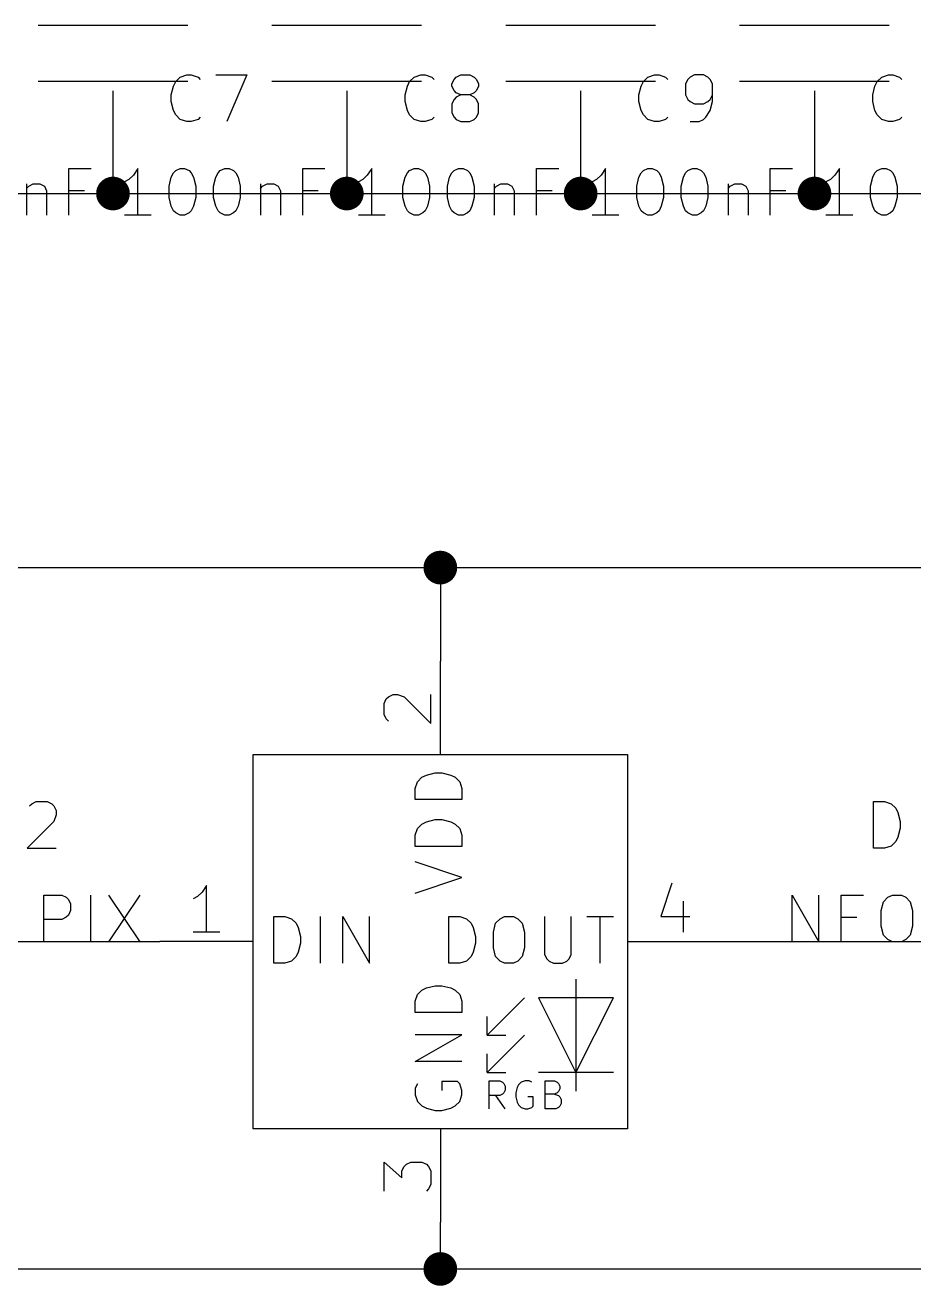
# Model space of a CAD drawing. Extents: x 0.4 to 11.3, y -7.9 to -0.4.
# Drawn here: x 9.406 to 10.356, y -3.968 to -2.62 of the extents above; entities that cross this region are included whole.
import ezdxf

# ---------------------------------------------------------------- set-up
doc = ezdxf.new("R2010")
doc.units = 0
doc.header["$MEASUREMENT"] = 0
for name, color, linetype in [('CYAN2', 4, 'CONTINUOUS'), ('GREEN3', 91, 'CONTINUOUS'), ('LYELLOW', 51, 'CONTINUOUS'), ('RED2', 1, 'CONTINUOUS'), ('RED3', 11, 'CONTINUOUS')]:
    doc.layers.add(name, color=color, linetype=linetype)

msp = doc.modelspace()

# ---------------------------------------------------------------- linework, layer by layer
at = {"layer": 'CYAN2', "linetype": 'CONTINUOUS'}
for p, q in [((9.56472, -2.68504), (9.5671, -2.68028)), ((9.56472, -2.68504), (9.5671, -2.68028)), ((9.5671, -2.68028), (9.57186, -2.67551)), ((9.5671, -2.68028), (9.57186, -2.67551)), ((9.57186, -2.67551), (9.579, -2.67313)), ((9.57186, -2.67551), (9.579, -2.67313)), ((9.579, -2.67313), (9.58376, -2.67313)), ((9.579, -2.67313), (9.58376, -2.67313)), ((9.58376, -2.67313), (9.59091, -2.67551)), ((9.58376, -2.67313), (9.59091, -2.67551)), ((9.59091, -2.67551), (9.59329, -2.67789)), ((9.59091, -2.67551), (9.59329, -2.67789)), ((9.60996, -2.67313), (9.64329, -2.67313)), ((9.60996, -2.67313), (9.64329, -2.67313)), ((9.64329, -2.67313), (9.62186, -2.72313)), ((9.64329, -2.67313), (9.62186, -2.72313)), ((9.81472, -2.68504), (9.8171, -2.68028)), ((9.81472, -2.68504), (9.8171, -2.68028)), ((9.8171, -2.68028), (9.82186, -2.67551)), ((9.8171, -2.68028), (9.82186, -2.67551)), ((9.82186, -2.67551), (9.829, -2.67313)), ((9.82186, -2.67551), (9.829, -2.67313)), ((9.829, -2.67313), (9.83376, -2.67313)), ((9.829, -2.67313), (9.83376, -2.67313)), ((9.83376, -2.67313), (9.84091, -2.67551)), ((9.83376, -2.67313), (9.84091, -2.67551)), ((9.84091, -2.67551), (9.84329, -2.67789)), ((9.84091, -2.67551), (9.84329, -2.67789)), ((9.86234, -2.68265), (9.86472, -2.67789)), ((9.86234, -2.68265), (9.86472, -2.67789)), ((9.86472, -2.67789), (9.8671, -2.67551)), ((9.86472, -2.67789), (9.8671, -2.67551)), ((9.8671, -2.67551), (9.87186, -2.67313)), ((9.8671, -2.67551), (9.87186, -2.67313)), ((9.87186, -2.67313), (9.88139, -2.67313)), ((9.87186, -2.67313), (9.88139, -2.67313)), ((9.88139, -2.67313), (9.88615, -2.67551)), ((9.88139, -2.67313), (9.88615, -2.67551)), ((9.88615, -2.67551), (9.88853, -2.67789)), ((9.88615, -2.67551), (9.88853, -2.67789)), ((9.88853, -2.67789), (9.89091, -2.68265)), ((9.88853, -2.67789), (9.89091, -2.68265)), ((10.0647, -2.68504), (10.0671, -2.68028)), ((10.0647, -2.68504), (10.0671, -2.68028)), ((10.0671, -2.68028), (10.0719, -2.67551)), ((10.0671, -2.68028), (10.0719, -2.67551)), ((10.0719, -2.67551), (10.079, -2.67313)), ((10.0719, -2.67551), (10.079, -2.67313)), ((10.079, -2.67313), (10.0838, -2.67313)), ((10.079, -2.67313), (10.0838, -2.67313)), ((10.0838, -2.67313), (10.0909, -2.67551)), ((10.0838, -2.67313), (10.0909, -2.67551)), ((10.0909, -2.67551), (10.0933, -2.67789)), ((10.0909, -2.67551), (10.0933, -2.67789)), ((10.1147, -2.67789), (10.1123, -2.68265)), ((10.1147, -2.67789), (10.1123, -2.68265)), ((10.1171, -2.67551), (10.1147, -2.67789)), ((10.1171, -2.67551), (10.1147, -2.67789)), ((10.1219, -2.67313), (10.1171, -2.67551)), ((10.1219, -2.67313), (10.1171, -2.67551)), ((10.1314, -2.67313), (10.1219, -2.67313)), ((10.1314, -2.67313), (10.1219, -2.67313)), ((10.1361, -2.67551), (10.1314, -2.67313)), ((10.1361, -2.67551), (10.1314, -2.67313)), ((10.1385, -2.67789), (10.1361, -2.67551)), ((10.1385, -2.67789), (10.1361, -2.67551)), ((10.1409, -2.68265), (10.1385, -2.67789)), ((10.1409, -2.68265), (10.1385, -2.67789)), ((10.3147, -2.68504), (10.3171, -2.68028)), ((10.3147, -2.68504), (10.3171, -2.68028)), ((10.3171, -2.68028), (10.3219, -2.67551)), ((10.3171, -2.68028), (10.3219, -2.67551)), ((10.3219, -2.67551), (10.329, -2.67313)), ((10.3219, -2.67551), (10.329, -2.67313)), ((10.329, -2.67313), (10.3338, -2.67313)), ((10.329, -2.67313), (10.3338, -2.67313)), ((10.3338, -2.67313), (10.3409, -2.67551)), ((10.3338, -2.67313), (10.3409, -2.67551)), ((10.3409, -2.67551), (10.3433, -2.67789)), ((10.3409, -2.67551), (10.3433, -2.67789)), ((9.56234, -2.69456), (9.56472, -2.68504)), ((9.56234, -2.69456), (9.56472, -2.68504)), ((9.56234, -2.7017), (9.56234, -2.69456)), ((9.56234, -2.7017), (9.56234, -2.69456)), ((9.81234, -2.69456), (9.81472, -2.68504)), ((9.81234, -2.69456), (9.81472, -2.68504)), ((9.81234, -2.7017), (9.81234, -2.69456)), ((9.81234, -2.7017), (9.81234, -2.69456)), ((9.86234, -2.68504), (9.86234, -2.68265)), ((9.86234, -2.68504), (9.86234, -2.68265)), ((9.86472, -2.6898), (9.86234, -2.68504)), ((9.86472, -2.6898), (9.86234, -2.68504)), ((9.8671, -2.69218), (9.86472, -2.6898)), ((9.8671, -2.69218), (9.86472, -2.6898)), ((9.87186, -2.69456), (9.8671, -2.69218)), ((9.87186, -2.69456), (9.8671, -2.69218)), ((9.87186, -2.69456), (9.8671, -2.69694)), ((9.87186, -2.69456), (9.8671, -2.69694)), ((9.88139, -2.69456), (9.87186, -2.69456)), ((9.88139, -2.69456), (9.87186, -2.69456)), ((9.88615, -2.69218), (9.88139, -2.69456)), ((9.88615, -2.69218), (9.88139, -2.69456)), ((9.88615, -2.69694), (9.88139, -2.69456)), ((9.88615, -2.69694), (9.88139, -2.69456)), ((9.88853, -2.6898), (9.88615, -2.69218)), ((9.88853, -2.6898), (9.88615, -2.69218)), ((9.89091, -2.68504), (9.88853, -2.6898)), ((9.89091, -2.68504), (9.88853, -2.6898)), ((9.89091, -2.68265), (9.89091, -2.68504)), ((9.89091, -2.68265), (9.89091, -2.68504)), ((10.0623, -2.69456), (10.0647, -2.68504)), ((10.0623, -2.69456), (10.0647, -2.68504)), ((10.0623, -2.7017), (10.0623, -2.69456)), ((10.0623, -2.7017), (10.0623, -2.69456)), ((10.1123, -2.68265), (10.1123, -2.69456)), ((10.1123, -2.68265), (10.1123, -2.69456)), ((10.1123, -2.69456), (10.1147, -2.69932)), ((10.1123, -2.69456), (10.1147, -2.69932)), ((10.1385, -2.69932), (10.1409, -2.69456)), ((10.1385, -2.69932), (10.1409, -2.69456)), ((10.1409, -2.7017), (10.1409, -2.68265)), ((10.1409, -2.7017), (10.1409, -2.68265)), ((10.3123, -2.69456), (10.3147, -2.68504)), ((10.3123, -2.69456), (10.3147, -2.68504)), ((10.3123, -2.7017), (10.3123, -2.69456)), ((10.3123, -2.7017), (10.3123, -2.69456)), ((9.56472, -2.71122), (9.56234, -2.7017)), ((9.56472, -2.71122), (9.56234, -2.7017)), ((9.81472, -2.71122), (9.81234, -2.7017)), ((9.81472, -2.71122), (9.81234, -2.7017)), ((9.86472, -2.69932), (9.86234, -2.70408)), ((9.86472, -2.69932), (9.86234, -2.70408)), ((9.86234, -2.70408), (9.86234, -2.71361)), ((9.86234, -2.70408), (9.86234, -2.71361)), ((9.8671, -2.69694), (9.86472, -2.69932)), ((9.8671, -2.69694), (9.86472, -2.69932)), ((9.88853, -2.69932), (9.88615, -2.69694)), ((9.88853, -2.69932), (9.88615, -2.69694)), ((9.89091, -2.70408), (9.88853, -2.69932)), ((9.89091, -2.70408), (9.88853, -2.69932)), ((9.89091, -2.71361), (9.89091, -2.70408)), ((9.89091, -2.71361), (9.89091, -2.70408)), ((10.0647, -2.71122), (10.0623, -2.7017)), ((10.0647, -2.71122), (10.0623, -2.7017)), ((10.1147, -2.69932), (10.1171, -2.7017)), ((10.1147, -2.69932), (10.1171, -2.7017)), ((10.1171, -2.7017), (10.1219, -2.70408)), ((10.1171, -2.7017), (10.1219, -2.70408)), ((10.1219, -2.70408), (10.1314, -2.70408)), ((10.1219, -2.70408), (10.1314, -2.70408)), ((10.1314, -2.70408), (10.1361, -2.7017)), ((10.1314, -2.70408), (10.1361, -2.7017)), ((10.1361, -2.7017), (10.1385, -2.69932)), ((10.1361, -2.7017), (10.1385, -2.69932)), ((10.1385, -2.71122), (10.1409, -2.7017)), ((10.1385, -2.71122), (10.1409, -2.7017)), ((10.3147, -2.71122), (10.3123, -2.7017)), ((10.3147, -2.71122), (10.3123, -2.7017)), ((9.5671, -2.71599), (9.56472, -2.71122)), ((9.5671, -2.71599), (9.56472, -2.71122)), ((9.57186, -2.72075), (9.5671, -2.71599)), ((9.57186, -2.72075), (9.5671, -2.71599)), ((9.579, -2.72313), (9.57186, -2.72075)), ((9.579, -2.72313), (9.57186, -2.72075)), ((9.59091, -2.72075), (9.58376, -2.72313)), ((9.59091, -2.72075), (9.58376, -2.72313)), ((9.59329, -2.71837), (9.59091, -2.72075)), ((9.59329, -2.71837), (9.59091, -2.72075)), ((9.8171, -2.71599), (9.81472, -2.71122)), ((9.8171, -2.71599), (9.81472, -2.71122)), ((9.82186, -2.72075), (9.8171, -2.71599)), ((9.82186, -2.72075), (9.8171, -2.71599)), ((9.829, -2.72313), (9.82186, -2.72075)), ((9.829, -2.72313), (9.82186, -2.72075)), ((9.84091, -2.72075), (9.83376, -2.72313)), ((9.84091, -2.72075), (9.83376, -2.72313)), ((9.84329, -2.71837), (9.84091, -2.72075)), ((9.84329, -2.71837), (9.84091, -2.72075)), ((9.86234, -2.71361), (9.86472, -2.71837)), ((9.86234, -2.71361), (9.86472, -2.71837)), ((9.86472, -2.71837), (9.8671, -2.72075)), ((9.86472, -2.71837), (9.8671, -2.72075)), ((9.8671, -2.72075), (9.87186, -2.72313)), ((9.8671, -2.72075), (9.87186, -2.72313)), ((9.88139, -2.72313), (9.88615, -2.72075)), ((9.88139, -2.72313), (9.88615, -2.72075)), ((9.88615, -2.72075), (9.88853, -2.71837)), ((9.88615, -2.72075), (9.88853, -2.71837)), ((9.88853, -2.71837), (9.89091, -2.71361)), ((9.88853, -2.71837), (9.89091, -2.71361)), ((10.0671, -2.71599), (10.0647, -2.71122)), ((10.0671, -2.71599), (10.0647, -2.71122)), ((10.0719, -2.72075), (10.0671, -2.71599)), ((10.0719, -2.72075), (10.0671, -2.71599)), ((10.079, -2.72313), (10.0719, -2.72075)), ((10.079, -2.72313), (10.0719, -2.72075)), ((10.0909, -2.72075), (10.0838, -2.72313)), ((10.0909, -2.72075), (10.0838, -2.72313)), ((10.0933, -2.71837), (10.0909, -2.72075)), ((10.0933, -2.71837), (10.0909, -2.72075)), ((10.1266, -2.72313), (10.1314, -2.72075)), ((10.1266, -2.72313), (10.1314, -2.72075)), ((10.1314, -2.72075), (10.1338, -2.71837)), ((10.1314, -2.72075), (10.1338, -2.71837)), ((10.1338, -2.71837), (10.1385, -2.71122)), ((10.1338, -2.71837), (10.1385, -2.71122)), ((10.3171, -2.71599), (10.3147, -2.71122)), ((10.3171, -2.71599), (10.3147, -2.71122)), ((10.3219, -2.72075), (10.3171, -2.71599)), ((10.3219, -2.72075), (10.3171, -2.71599)), ((10.329, -2.72313), (10.3219, -2.72075)), ((10.329, -2.72313), (10.3219, -2.72075)), ((10.3409, -2.72075), (10.3338, -2.72313)), ((10.3409, -2.72075), (10.3338, -2.72313)), ((10.3433, -2.71837), (10.3409, -2.72075)), ((10.3433, -2.71837), (10.3409, -2.72075)), ((9.58376, -2.72313), (9.579, -2.72313)), ((9.58376, -2.72313), (9.579, -2.72313)), ((9.83376, -2.72313), (9.829, -2.72313)), ((9.83376, -2.72313), (9.829, -2.72313)), ((9.87186, -2.72313), (9.88139, -2.72313)), ((9.87186, -2.72313), (9.88139, -2.72313)), ((10.0838, -2.72313), (10.079, -2.72313)), ((10.0838, -2.72313), (10.079, -2.72313)), ((10.1171, -2.72313), (10.1266, -2.72313)), ((10.1171, -2.72313), (10.1266, -2.72313)), ((10.3338, -2.72313), (10.329, -2.72313)), ((10.3338, -2.72313), (10.329, -2.72313)), ((9.45281, -2.82313), (9.45281, -2.77313)), ((9.45281, -2.77313), (9.47662, -2.77313)), ((9.45281, -2.82313), (9.45281, -2.77313)), ((9.45281, -2.77313), (9.47662, -2.77313)), ((9.52662, -2.77313), (9.52186, -2.78028)), ((9.52662, -2.77313), (9.52186, -2.78028)), ((9.52662, -2.82313), (9.52662, -2.77313)), ((9.52662, -2.82313), (9.52662, -2.77313)), ((9.56472, -2.77789), (9.5671, -2.77551)), ((9.56472, -2.77789), (9.5671, -2.77551)), ((9.5671, -2.77551), (9.57186, -2.77313)), ((9.5671, -2.77551), (9.57186, -2.77313)), ((9.57186, -2.77313), (9.57662, -2.77313)), ((9.57186, -2.77313), (9.57662, -2.77313)), ((9.57662, -2.77313), (9.58138, -2.77551)), ((9.57662, -2.77313), (9.58138, -2.77551)), ((9.58138, -2.77551), (9.58376, -2.77789)), ((9.58138, -2.77551), (9.58376, -2.77789)), ((9.61233, -2.77789), (9.61472, -2.77551)), ((9.61233, -2.77789), (9.61472, -2.77551)), ((9.61472, -2.77551), (9.61948, -2.77313)), ((9.61472, -2.77551), (9.61948, -2.77313)), ((9.61948, -2.77313), (9.62424, -2.77313)), ((9.61948, -2.77313), (9.62424, -2.77313)), ((9.62424, -2.77313), (9.629, -2.77551)), ((9.62424, -2.77313), (9.629, -2.77551)), ((9.629, -2.77551), (9.63138, -2.77789)), ((9.629, -2.77551), (9.63138, -2.77789)), ((9.70281, -2.82313), (9.70281, -2.77313)), ((9.70281, -2.77313), (9.72662, -2.77313)), ((9.70281, -2.82313), (9.70281, -2.77313)), ((9.70281, -2.77313), (9.72662, -2.77313)), ((9.77662, -2.77313), (9.77186, -2.78028)), ((9.77662, -2.77313), (9.77186, -2.78028)), ((9.77662, -2.82313), (9.77662, -2.77313)), ((9.77662, -2.82313), (9.77662, -2.77313)), ((9.81472, -2.77789), (9.8171, -2.77551)), ((9.81472, -2.77789), (9.8171, -2.77551)), ((9.8171, -2.77551), (9.82186, -2.77313)), ((9.8171, -2.77551), (9.82186, -2.77313)), ((9.82186, -2.77313), (9.82662, -2.77313)), ((9.82186, -2.77313), (9.82662, -2.77313)), ((9.82662, -2.77313), (9.83138, -2.77551)), ((9.82662, -2.77313), (9.83138, -2.77551)), ((9.83138, -2.77551), (9.83376, -2.77789)), ((9.83138, -2.77551), (9.83376, -2.77789)), ((9.86233, -2.77789), (9.86472, -2.77551)), ((9.86233, -2.77789), (9.86472, -2.77551)), ((9.86472, -2.77551), (9.86948, -2.77313)), ((9.86472, -2.77551), (9.86948, -2.77313)), ((9.86948, -2.77313), (9.87424, -2.77313)), ((9.86948, -2.77313), (9.87424, -2.77313)), ((9.87424, -2.77313), (9.879, -2.77551)), ((9.87424, -2.77313), (9.879, -2.77551)), ((9.879, -2.77551), (9.88138, -2.77789)), ((9.879, -2.77551), (9.88138, -2.77789)), ((9.95281, -2.82313), (9.95281, -2.77313)), ((9.95281, -2.77313), (9.97662, -2.77313)), ((9.95281, -2.82313), (9.95281, -2.77313)), ((9.95281, -2.77313), (9.97662, -2.77313)), ((10.0266, -2.77313), (10.0219, -2.78028)), ((10.0266, -2.77313), (10.0219, -2.78028)), ((10.0266, -2.82313), (10.0266, -2.77313)), ((10.0266, -2.82313), (10.0266, -2.77313)), ((10.0647, -2.77789), (10.0671, -2.77551)), ((10.0647, -2.77789), (10.0671, -2.77551)), ((10.0671, -2.77551), (10.0719, -2.77313)), ((10.0671, -2.77551), (10.0719, -2.77313)), ((10.0719, -2.77313), (10.0766, -2.77313)), ((10.0719, -2.77313), (10.0766, -2.77313)), ((10.0766, -2.77313), (10.0814, -2.77551)), ((10.0766, -2.77313), (10.0814, -2.77551)), ((10.0814, -2.77551), (10.0838, -2.77789)), ((10.0814, -2.77551), (10.0838, -2.77789)), ((10.1123, -2.77789), (10.1147, -2.77551)), ((10.1123, -2.77789), (10.1147, -2.77551)), ((10.1147, -2.77551), (10.1195, -2.77313)), ((10.1147, -2.77551), (10.1195, -2.77313)), ((10.1195, -2.77313), (10.1242, -2.77313)), ((10.1195, -2.77313), (10.1242, -2.77313)), ((10.1242, -2.77313), (10.129, -2.77551)), ((10.1242, -2.77313), (10.129, -2.77551)), ((10.129, -2.77551), (10.1314, -2.77789)), ((10.129, -2.77551), (10.1314, -2.77789)), ((10.2028, -2.82313), (10.2028, -2.77313)), ((10.2028, -2.77313), (10.2266, -2.77313)), ((10.2028, -2.82313), (10.2028, -2.77313)), ((10.2028, -2.77313), (10.2266, -2.77313)), ((10.2766, -2.77313), (10.2719, -2.78028)), ((10.2766, -2.77313), (10.2719, -2.78028)), ((10.2766, -2.82313), (10.2766, -2.77313)), ((10.2766, -2.82313), (10.2766, -2.77313)), ((10.3147, -2.77789), (10.3171, -2.77551)), ((10.3147, -2.77789), (10.3171, -2.77551)), ((10.3171, -2.77551), (10.3219, -2.77313)), ((10.3171, -2.77551), (10.3219, -2.77313)), ((10.3219, -2.77313), (10.3266, -2.77313)), ((10.3219, -2.77313), (10.3266, -2.77313)), ((10.3266, -2.77313), (10.3314, -2.77551)), ((10.3266, -2.77313), (10.3314, -2.77551)), ((10.3314, -2.77551), (10.3338, -2.77789)), ((10.3314, -2.77551), (10.3338, -2.77789)), ((9.40757, -2.7898), (9.40757, -2.82313)), ((9.40757, -2.7898), (9.40757, -2.82313)), ((9.40995, -2.79218), (9.41472, -2.7898)), ((9.40995, -2.79218), (9.41472, -2.7898)), ((9.41472, -2.7898), (9.42186, -2.7898)), ((9.41472, -2.7898), (9.42186, -2.7898)), ((9.42186, -2.7898), (9.42662, -2.79218)), ((9.42186, -2.7898), (9.42662, -2.79218)), ((9.5171, -2.78504), (9.51234, -2.78742)), ((9.5171, -2.78504), (9.51234, -2.78742)), ((9.52186, -2.78028), (9.5171, -2.78504)), ((9.52186, -2.78028), (9.5171, -2.78504)), ((9.55996, -2.79218), (9.56233, -2.78265)), ((9.55996, -2.79218), (9.56233, -2.78265)), ((9.56233, -2.78265), (9.56472, -2.77789)), ((9.56233, -2.78265), (9.56472, -2.77789)), ((9.58376, -2.77789), (9.58615, -2.78265)), ((9.58376, -2.77789), (9.58615, -2.78265)), ((9.58615, -2.78265), (9.58853, -2.79218)), ((9.58615, -2.78265), (9.58853, -2.79218)), ((9.60757, -2.79218), (9.60995, -2.78265)), ((9.60757, -2.79218), (9.60995, -2.78265)), ((9.60995, -2.78265), (9.61233, -2.77789)), ((9.60995, -2.78265), (9.61233, -2.77789)), ((9.63138, -2.77789), (9.63376, -2.78265)), ((9.63138, -2.77789), (9.63376, -2.78265)), ((9.63376, -2.78265), (9.63615, -2.79218)), ((9.63376, -2.78265), (9.63615, -2.79218)), ((9.65757, -2.7898), (9.65757, -2.82313)), ((9.65757, -2.7898), (9.65757, -2.82313)), ((9.65995, -2.79218), (9.66472, -2.7898)), ((9.65995, -2.79218), (9.66472, -2.7898)), ((9.66472, -2.7898), (9.67186, -2.7898)), ((9.66472, -2.7898), (9.67186, -2.7898)), ((9.67186, -2.7898), (9.67662, -2.79218)), ((9.67186, -2.7898), (9.67662, -2.79218)), ((9.7671, -2.78504), (9.76234, -2.78742)), ((9.7671, -2.78504), (9.76234, -2.78742)), ((9.77186, -2.78028), (9.7671, -2.78504)), ((9.77186, -2.78028), (9.7671, -2.78504)), ((9.80996, -2.79218), (9.81233, -2.78265)), ((9.80996, -2.79218), (9.81233, -2.78265)), ((9.81233, -2.78265), (9.81472, -2.77789)), ((9.81233, -2.78265), (9.81472, -2.77789)), ((9.83376, -2.77789), (9.83615, -2.78265)), ((9.83376, -2.77789), (9.83615, -2.78265)), ((9.83615, -2.78265), (9.83853, -2.79218)), ((9.83615, -2.78265), (9.83853, -2.79218)), ((9.85757, -2.79218), (9.85995, -2.78265)), ((9.85757, -2.79218), (9.85995, -2.78265)), ((9.85995, -2.78265), (9.86233, -2.77789)), ((9.85995, -2.78265), (9.86233, -2.77789)), ((9.88138, -2.77789), (9.88376, -2.78265)), ((9.88138, -2.77789), (9.88376, -2.78265)), ((9.88376, -2.78265), (9.88615, -2.79218)), ((9.88376, -2.78265), (9.88615, -2.79218)), ((9.90757, -2.7898), (9.90757, -2.82313)), ((9.90757, -2.7898), (9.90757, -2.82313)), ((9.90995, -2.79218), (9.91472, -2.7898)), ((9.90995, -2.79218), (9.91472, -2.7898)), ((9.91472, -2.7898), (9.92186, -2.7898)), ((9.91472, -2.7898), (9.92186, -2.7898)), ((9.92186, -2.7898), (9.92662, -2.79218)), ((9.92186, -2.7898), (9.92662, -2.79218)), ((10.0171, -2.78504), (10.0123, -2.78742)), ((10.0171, -2.78504), (10.0123, -2.78742)), ((10.0219, -2.78028), (10.0171, -2.78504)), ((10.0219, -2.78028), (10.0171, -2.78504)), ((10.06, -2.79218), (10.0623, -2.78265)), ((10.06, -2.79218), (10.0623, -2.78265)), ((10.0623, -2.78265), (10.0647, -2.77789)), ((10.0623, -2.78265), (10.0647, -2.77789)), ((10.0838, -2.77789), (10.0861, -2.78265)), ((10.0838, -2.77789), (10.0861, -2.78265)), ((10.0861, -2.78265), (10.0885, -2.79218)), ((10.0861, -2.78265), (10.0885, -2.79218)), ((10.1076, -2.79218), (10.11, -2.78265)), ((10.1076, -2.79218), (10.11, -2.78265)), ((10.11, -2.78265), (10.1123, -2.77789)), ((10.11, -2.78265), (10.1123, -2.77789)), ((10.1314, -2.77789), (10.1338, -2.78265)), ((10.1314, -2.77789), (10.1338, -2.78265)), ((10.1338, -2.78265), (10.1361, -2.79218)), ((10.1338, -2.78265), (10.1361, -2.79218)), ((10.1576, -2.7898), (10.1576, -2.82313)), ((10.1576, -2.7898), (10.1576, -2.82313)), ((10.16, -2.79218), (10.1647, -2.7898)), ((10.16, -2.79218), (10.1647, -2.7898)), ((10.1647, -2.7898), (10.1719, -2.7898)), ((10.1647, -2.7898), (10.1719, -2.7898)), ((10.1719, -2.7898), (10.1766, -2.79218)), ((10.1719, -2.7898), (10.1766, -2.79218)), ((10.2671, -2.78504), (10.2623, -2.78742)), ((10.2671, -2.78504), (10.2623, -2.78742)), ((10.2719, -2.78028), (10.2671, -2.78504)), ((10.2719, -2.78028), (10.2671, -2.78504)), ((10.31, -2.79218), (10.3123, -2.78265)), ((10.31, -2.79218), (10.3123, -2.78265)), ((10.3123, -2.78265), (10.3147, -2.77789)), ((10.3123, -2.78265), (10.3147, -2.77789)), ((10.3338, -2.77789), (10.3361, -2.78265)), ((10.3338, -2.77789), (10.3361, -2.78265)), ((10.3361, -2.78265), (10.3385, -2.79218)), ((10.3361, -2.78265), (10.3385, -2.79218)), ((9.40757, -2.79456), (9.40995, -2.79218)), ((9.40757, -2.79456), (9.40995, -2.79218)), ((9.42662, -2.79218), (9.429, -2.79694)), ((9.42662, -2.79218), (9.429, -2.79694)), ((9.429, -2.79694), (9.429, -2.82313)), ((9.429, -2.79694), (9.429, -2.82313)), ((9.46948, -2.79694), (9.45281, -2.79694)), ((9.46948, -2.79694), (9.45281, -2.79694)), ((9.55996, -2.80408), (9.55996, -2.79218)), ((9.55996, -2.80408), (9.55996, -2.79218)), ((9.58853, -2.79218), (9.58853, -2.80408)), ((9.58853, -2.79218), (9.58853, -2.80408)), ((9.60757, -2.80408), (9.60757, -2.79218)), ((9.60757, -2.80408), (9.60757, -2.79218)), ((9.63615, -2.79218), (9.63615, -2.80408)), ((9.63615, -2.79218), (9.63615, -2.80408)), ((9.65757, -2.79456), (9.65995, -2.79218)), ((9.65757, -2.79456), (9.65995, -2.79218)), ((9.67662, -2.79218), (9.679, -2.79694)), ((9.67662, -2.79218), (9.679, -2.79694)), ((9.679, -2.79694), (9.679, -2.82313)), ((9.679, -2.79694), (9.679, -2.82313)), ((9.71948, -2.79694), (9.70281, -2.79694)), ((9.71948, -2.79694), (9.70281, -2.79694)), ((9.80996, -2.80408), (9.80996, -2.79218)), ((9.80996, -2.80408), (9.80996, -2.79218)), ((9.83853, -2.79218), (9.83853, -2.80408)), ((9.83853, -2.79218), (9.83853, -2.80408)), ((9.85757, -2.80408), (9.85757, -2.79218)), ((9.85757, -2.80408), (9.85757, -2.79218)), ((9.88615, -2.79218), (9.88615, -2.80408)), ((9.88615, -2.79218), (9.88615, -2.80408)), ((9.90757, -2.79456), (9.90995, -2.79218)), ((9.90757, -2.79456), (9.90995, -2.79218)), ((9.92662, -2.79218), (9.929, -2.79694)), ((9.92662, -2.79218), (9.929, -2.79694)), ((9.929, -2.79694), (9.929, -2.82313)), ((9.929, -2.79694), (9.929, -2.82313)), ((9.96948, -2.79694), (9.95281, -2.79694)), ((9.96948, -2.79694), (9.95281, -2.79694)), ((10.06, -2.80408), (10.06, -2.79218)), ((10.06, -2.80408), (10.06, -2.79218)), ((10.0885, -2.79218), (10.0885, -2.80408)), ((10.0885, -2.79218), (10.0885, -2.80408)), ((10.1076, -2.80408), (10.1076, -2.79218)), ((10.1076, -2.80408), (10.1076, -2.79218)), ((10.1361, -2.79218), (10.1361, -2.80408)), ((10.1361, -2.79218), (10.1361, -2.80408)), ((10.1576, -2.79456), (10.16, -2.79218)), ((10.1576, -2.79456), (10.16, -2.79218)), ((10.1766, -2.79218), (10.179, -2.79694)), ((10.1766, -2.79218), (10.179, -2.79694)), ((10.179, -2.79694), (10.179, -2.82313)), ((10.179, -2.79694), (10.179, -2.82313)), ((10.2195, -2.79694), (10.2028, -2.79694)), ((10.2195, -2.79694), (10.2028, -2.79694)), ((10.31, -2.80408), (10.31, -2.79218)), ((10.31, -2.80408), (10.31, -2.79218)), ((10.3385, -2.79218), (10.3385, -2.80408)), ((10.3385, -2.79218), (10.3385, -2.80408)), ((9.56233, -2.81361), (9.55996, -2.80408)), ((9.56233, -2.81361), (9.55996, -2.80408)), ((9.56472, -2.81837), (9.56233, -2.81361)), ((9.56472, -2.81837), (9.56233, -2.81361)), ((9.58615, -2.81361), (9.58376, -2.81837)), ((9.58615, -2.81361), (9.58376, -2.81837)), ((9.58853, -2.80408), (9.58615, -2.81361)), ((9.58853, -2.80408), (9.58615, -2.81361)), ((9.60995, -2.81361), (9.60757, -2.80408)), ((9.60995, -2.81361), (9.60757, -2.80408)), ((9.61233, -2.81837), (9.60995, -2.81361)), ((9.61233, -2.81837), (9.60995, -2.81361)), ((9.63376, -2.81361), (9.63138, -2.81837)), ((9.63376, -2.81361), (9.63138, -2.81837)), ((9.63615, -2.80408), (9.63376, -2.81361)), ((9.63615, -2.80408), (9.63376, -2.81361)), ((9.81233, -2.81361), (9.80996, -2.80408)), ((9.81233, -2.81361), (9.80996, -2.80408)), ((9.81472, -2.81837), (9.81233, -2.81361)), ((9.81472, -2.81837), (9.81233, -2.81361)), ((9.83615, -2.81361), (9.83376, -2.81837)), ((9.83615, -2.81361), (9.83376, -2.81837)), ((9.83853, -2.80408), (9.83615, -2.81361)), ((9.83853, -2.80408), (9.83615, -2.81361)), ((9.85995, -2.81361), (9.85757, -2.80408)), ((9.85995, -2.81361), (9.85757, -2.80408)), ((9.86233, -2.81837), (9.85995, -2.81361)), ((9.86233, -2.81837), (9.85995, -2.81361)), ((9.88376, -2.81361), (9.88138, -2.81837)), ((9.88376, -2.81361), (9.88138, -2.81837)), ((9.88615, -2.80408), (9.88376, -2.81361)), ((9.88615, -2.80408), (9.88376, -2.81361)), ((10.0623, -2.81361), (10.06, -2.80408)), ((10.0623, -2.81361), (10.06, -2.80408)), ((10.0647, -2.81837), (10.0623, -2.81361)), ((10.0647, -2.81837), (10.0623, -2.81361)), ((10.0861, -2.81361), (10.0838, -2.81837)), ((10.0861, -2.81361), (10.0838, -2.81837)), ((10.0885, -2.80408), (10.0861, -2.81361)), ((10.0885, -2.80408), (10.0861, -2.81361)), ((10.11, -2.81361), (10.1076, -2.80408)), ((10.11, -2.81361), (10.1076, -2.80408)), ((10.1123, -2.81837), (10.11, -2.81361)), ((10.1123, -2.81837), (10.11, -2.81361)), ((10.1338, -2.81361), (10.1314, -2.81837)), ((10.1338, -2.81361), (10.1314, -2.81837)), ((10.1361, -2.80408), (10.1338, -2.81361)), ((10.1361, -2.80408), (10.1338, -2.81361)), ((10.3123, -2.81361), (10.31, -2.80408)), ((10.3123, -2.81361), (10.31, -2.80408)), ((10.3147, -2.81837), (10.3123, -2.81361)), ((10.3147, -2.81837), (10.3123, -2.81361)), ((10.3361, -2.81361), (10.3338, -2.81837)), ((10.3361, -2.81361), (10.3338, -2.81837)), ((10.3385, -2.80408), (10.3361, -2.81361)), ((10.3385, -2.80408), (10.3361, -2.81361)), ((9.54091, -2.82313), (9.51234, -2.82313)), ((9.54091, -2.82313), (9.51234, -2.82313)), ((9.5671, -2.82075), (9.56472, -2.81837)), ((9.5671, -2.82075), (9.56472, -2.81837)), ((9.57186, -2.82313), (9.5671, -2.82075)), ((9.57186, -2.82313), (9.5671, -2.82075)), ((9.57662, -2.82313), (9.57186, -2.82313)), ((9.57662, -2.82313), (9.57186, -2.82313)), ((9.58138, -2.82075), (9.57662, -2.82313)), ((9.58138, -2.82075), (9.57662, -2.82313)), ((9.58376, -2.81837), (9.58138, -2.82075)), ((9.58376, -2.81837), (9.58138, -2.82075)), ((9.61472, -2.82075), (9.61233, -2.81837)), ((9.61472, -2.82075), (9.61233, -2.81837)), ((9.61948, -2.82313), (9.61472, -2.82075)), ((9.61948, -2.82313), (9.61472, -2.82075)), ((9.62424, -2.82313), (9.61948, -2.82313)), ((9.62424, -2.82313), (9.61948, -2.82313)), ((9.629, -2.82075), (9.62424, -2.82313)), ((9.629, -2.82075), (9.62424, -2.82313)), ((9.63138, -2.81837), (9.629, -2.82075)), ((9.63138, -2.81837), (9.629, -2.82075)), ((9.79091, -2.82313), (9.76234, -2.82313)), ((9.79091, -2.82313), (9.76234, -2.82313)), ((9.8171, -2.82075), (9.81472, -2.81837)), ((9.8171, -2.82075), (9.81472, -2.81837)), ((9.82186, -2.82313), (9.8171, -2.82075)), ((9.82186, -2.82313), (9.8171, -2.82075)), ((9.82662, -2.82313), (9.82186, -2.82313)), ((9.82662, -2.82313), (9.82186, -2.82313)), ((9.83138, -2.82075), (9.82662, -2.82313)), ((9.83138, -2.82075), (9.82662, -2.82313)), ((9.83376, -2.81837), (9.83138, -2.82075)), ((9.83376, -2.81837), (9.83138, -2.82075)), ((9.86472, -2.82075), (9.86233, -2.81837)), ((9.86472, -2.82075), (9.86233, -2.81837)), ((9.86948, -2.82313), (9.86472, -2.82075)), ((9.86948, -2.82313), (9.86472, -2.82075)), ((9.87424, -2.82313), (9.86948, -2.82313)), ((9.87424, -2.82313), (9.86948, -2.82313)), ((9.879, -2.82075), (9.87424, -2.82313)), ((9.879, -2.82075), (9.87424, -2.82313)), ((9.88138, -2.81837), (9.879, -2.82075)), ((9.88138, -2.81837), (9.879, -2.82075)), ((10.0409, -2.82313), (10.0123, -2.82313)), ((10.0409, -2.82313), (10.0123, -2.82313)), ((10.0671, -2.82075), (10.0647, -2.81837)), ((10.0671, -2.82075), (10.0647, -2.81837)), ((10.0719, -2.82313), (10.0671, -2.82075)), ((10.0719, -2.82313), (10.0671, -2.82075)), ((10.0766, -2.82313), (10.0719, -2.82313)), ((10.0766, -2.82313), (10.0719, -2.82313)), ((10.0814, -2.82075), (10.0766, -2.82313)), ((10.0814, -2.82075), (10.0766, -2.82313)), ((10.0838, -2.81837), (10.0814, -2.82075)), ((10.0838, -2.81837), (10.0814, -2.82075)), ((10.1147, -2.82075), (10.1123, -2.81837)), ((10.1147, -2.82075), (10.1123, -2.81837)), ((10.1195, -2.82313), (10.1147, -2.82075)), ((10.1195, -2.82313), (10.1147, -2.82075)), ((10.1242, -2.82313), (10.1195, -2.82313)), ((10.1242, -2.82313), (10.1195, -2.82313)), ((10.129, -2.82075), (10.1242, -2.82313)), ((10.129, -2.82075), (10.1242, -2.82313)), ((10.1314, -2.81837), (10.129, -2.82075)), ((10.1314, -2.81837), (10.129, -2.82075)), ((10.2909, -2.82313), (10.2623, -2.82313)), ((10.2909, -2.82313), (10.2623, -2.82313)), ((10.3171, -2.82075), (10.3147, -2.81837)), ((10.3171, -2.82075), (10.3147, -2.81837)), ((10.3219, -2.82313), (10.3171, -2.82075)), ((10.3219, -2.82313), (10.3171, -2.82075)), ((10.3266, -2.82313), (10.3219, -2.82313)), ((10.3266, -2.82313), (10.3219, -2.82313)), ((10.3314, -2.82075), (10.3266, -2.82313)), ((10.3314, -2.82075), (10.3266, -2.82313)), ((10.3338, -2.81837), (10.3314, -2.82075)), ((10.3338, -2.81837), (10.3314, -2.82075)), ((9.83028, -3.42428), (9.83504, -3.4219)), ((9.83028, -3.42428), (9.83504, -3.4219)), ((9.83504, -3.4219), (9.84456, -3.41952)), ((9.83504, -3.4219), (9.84456, -3.41952)), ((9.84456, -3.41952), (9.8517, -3.41952)), ((9.84456, -3.41952), (9.8517, -3.41952)), ((9.8517, -3.41952), (9.86122, -3.4219)), ((9.8517, -3.41952), (9.86122, -3.4219)), ((9.86122, -3.4219), (9.86599, -3.42428)), ((9.86122, -3.4219), (9.86599, -3.42428)), ((9.82313, -3.43619), (9.82551, -3.42905)), ((9.82313, -3.43619), (9.82551, -3.42905)), ((9.82313, -3.44809), (9.82313, -3.43619)), ((9.82313, -3.44809), (9.82313, -3.43619)), ((9.82551, -3.42905), (9.83028, -3.42428)), ((9.82551, -3.42905), (9.83028, -3.42428)), ((9.86599, -3.42428), (9.87075, -3.42905)), ((9.86599, -3.42428), (9.87075, -3.42905)), ((9.87075, -3.42905), (9.87313, -3.43619)), ((9.87075, -3.42905), (9.87313, -3.43619)), ((9.87313, -3.43619), (9.87313, -3.44809)), ((9.87313, -3.43619), (9.87313, -3.44809)), ((9.41309, -3.45252), (9.41786, -3.45013)), ((9.41786, -3.45013), (9.42976, -3.45013)), ((9.42976, -3.45013), (9.43452, -3.45252)), ((9.87313, -3.44809), (9.82313, -3.44809)), ((9.87313, -3.44809), (9.82313, -3.44809)), ((10.3131, -3.50013), (10.3131, -3.45013)), ((10.3131, -3.45013), (10.325, -3.45013)), ((10.3131, -3.50013), (10.3131, -3.45013)), ((10.3131, -3.45013), (10.325, -3.45013)), ((10.325, -3.45013), (10.3321, -3.45252)), ((10.325, -3.45013), (10.3321, -3.45252)), ((9.41072, -3.4549), (9.41309, -3.45252)), ((9.43452, -3.45252), (9.43691, -3.4549)), ((9.43691, -3.4549), (9.43929, -3.45966)), ((9.43929, -3.45966), (9.43929, -3.46442)), ((10.3321, -3.45252), (10.3369, -3.45728)), ((10.3321, -3.45252), (10.3369, -3.45728)), ((10.3369, -3.45728), (10.3393, -3.46204)), ((10.3369, -3.45728), (10.3393, -3.46204)), ((10.3393, -3.46204), (10.3417, -3.47156)), ((10.3393, -3.46204), (10.3417, -3.47156)), ((9.43691, -3.47156), (9.40833, -3.50013)), ((9.43929, -3.46442), (9.43691, -3.47156)), ((9.82551, -3.47905), (9.83028, -3.47428)), ((9.82551, -3.47905), (9.83028, -3.47428)), ((9.83028, -3.47428), (9.83504, -3.4719)), ((9.83028, -3.47428), (9.83504, -3.4719)), ((9.83504, -3.4719), (9.84456, -3.46952)), ((9.83504, -3.4719), (9.84456, -3.46952)), ((9.84456, -3.46952), (9.8517, -3.46952)), ((9.84456, -3.46952), (9.8517, -3.46952)), ((9.8517, -3.46952), (9.86122, -3.4719)), ((9.8517, -3.46952), (9.86122, -3.4719)), ((9.86122, -3.4719), (9.86599, -3.47428)), ((9.86122, -3.4719), (9.86599, -3.47428)), ((9.86599, -3.47428), (9.87075, -3.47905)), ((9.86599, -3.47428), (9.87075, -3.47905)), ((10.3417, -3.47156), (10.3417, -3.4787)), ((10.3417, -3.47156), (10.3417, -3.4787)), ((9.82313, -3.48619), (9.82551, -3.47905)), ((9.82313, -3.48619), (9.82551, -3.47905)), ((9.82313, -3.49809), (9.82313, -3.48619)), ((9.82313, -3.49809), (9.82313, -3.48619)), ((9.87075, -3.47905), (9.87313, -3.48619)), ((9.87075, -3.47905), (9.87313, -3.48619)), ((9.87313, -3.48619), (9.87313, -3.49809)), ((9.87313, -3.48619), (9.87313, -3.49809)), ((10.3393, -3.48823), (10.3369, -3.49299)), ((10.3393, -3.48823), (10.3369, -3.49299)), ((10.3417, -3.4787), (10.3393, -3.48823)), ((10.3417, -3.4787), (10.3393, -3.48823)), ((9.40833, -3.50013), (9.43929, -3.50013)), ((9.87313, -3.49809), (9.82313, -3.49809)), ((9.87313, -3.49809), (9.82313, -3.49809)), ((10.325, -3.50013), (10.3131, -3.50013)), ((10.325, -3.50013), (10.3131, -3.50013)), ((10.3321, -3.49776), (10.325, -3.50013)), ((10.3321, -3.49776), (10.325, -3.50013)), ((10.3369, -3.49299), (10.3321, -3.49776)), ((10.3369, -3.49299), (10.3321, -3.49776)), ((9.87313, -3.53143), (9.82313, -3.51476)), ((9.87313, -3.53143), (9.82313, -3.51476)), ((9.82313, -3.54809), (9.87313, -3.53143)), ((9.82313, -3.54809), (9.87313, -3.53143)), ((9.42619, -3.60013), (9.42619, -3.55013)), ((9.42619, -3.55013), (9.44524, -3.55013)), ((9.44524, -3.55013), (9.45, -3.55252)), ((9.45, -3.55252), (9.45238, -3.5549)), ((9.45238, -3.5549), (9.45476, -3.55966)), ((9.47619, -3.60013), (9.47619, -3.55013)), ((9.49524, -3.55013), (9.52857, -3.60013)), ((9.52857, -3.55013), (9.49524, -3.60013)), ((10.2262, -3.60013), (10.2262, -3.55013)), ((10.2262, -3.55013), (10.2548, -3.60013)), ((10.2262, -3.60013), (10.2262, -3.55013)), ((10.2262, -3.55013), (10.2548, -3.60013)), ((10.2548, -3.60013), (10.2548, -3.55013)), ((10.2548, -3.60013), (10.2548, -3.55013)), ((10.2786, -3.60013), (10.2786, -3.55013)), ((10.2786, -3.55013), (10.3024, -3.55013)), ((10.2786, -3.60013), (10.2786, -3.55013)), ((10.2786, -3.55013), (10.3024, -3.55013)), ((10.3214, -3.5668), (10.3238, -3.55728)), ((10.3214, -3.5668), (10.3238, -3.55728)), ((10.3238, -3.55728), (10.3286, -3.55252)), ((10.3238, -3.55728), (10.3286, -3.55252)), ((10.3286, -3.55252), (10.3333, -3.55013)), ((10.3286, -3.55252), (10.3333, -3.55013)), ((10.3333, -3.55013), (10.3429, -3.55013)), ((10.3333, -3.55013), (10.3429, -3.55013)), ((10.3429, -3.55013), (10.3476, -3.55252)), ((10.3429, -3.55013), (10.3476, -3.55252)), ((10.3476, -3.55252), (10.3524, -3.55728)), ((10.3476, -3.55252), (10.3524, -3.55728)), ((10.3524, -3.55728), (10.3548, -3.5668)), ((10.3524, -3.55728), (10.3548, -3.5668)), ((9.45238, -3.57156), (9.45, -3.57394)), ((9.45476, -3.5668), (9.45238, -3.57156)), ((9.45476, -3.55966), (9.45476, -3.5668)), ((10.3214, -3.58347), (10.3214, -3.5668)), ((10.3214, -3.58347), (10.3214, -3.5668)), ((10.3548, -3.5668), (10.3548, -3.58347)), ((10.3548, -3.5668), (10.3548, -3.58347)), ((9.44524, -3.57633), (9.42619, -3.57633)), ((9.45, -3.57394), (9.44524, -3.57633)), ((9.6719, -3.62313), (9.6719, -3.57313)), ((9.6719, -3.57313), (9.68381, -3.57313)), ((9.6719, -3.62313), (9.6719, -3.57313)), ((9.6719, -3.57313), (9.68381, -3.57313)), ((9.68381, -3.57313), (9.69095, -3.57551)), ((9.68381, -3.57313), (9.69095, -3.57551)), ((9.69095, -3.57551), (9.69571, -3.58028)), ((9.69095, -3.57551), (9.69571, -3.58028)), ((9.69571, -3.58028), (9.69809, -3.58504)), ((9.69571, -3.58028), (9.69809, -3.58504)), ((9.69809, -3.58504), (9.70047, -3.59456)), ((9.69809, -3.58504), (9.70047, -3.59456)), ((9.7219, -3.62313), (9.7219, -3.57313)), ((9.7219, -3.62313), (9.7219, -3.57313)), ((9.74571, -3.62313), (9.74571, -3.57313)), ((9.74571, -3.57313), (9.77428, -3.62313)), ((9.74571, -3.62313), (9.74571, -3.57313)), ((9.74571, -3.57313), (9.77428, -3.62313)), ((9.77428, -3.62313), (9.77428, -3.57313)), ((9.77428, -3.62313), (9.77428, -3.57313)), ((9.85904, -3.62313), (9.85904, -3.57313)), ((9.85904, -3.57313), (9.87095, -3.57313)), ((9.85904, -3.62313), (9.85904, -3.57313)), ((9.85904, -3.57313), (9.87095, -3.57313)), ((9.87095, -3.57313), (9.87809, -3.57551)), ((9.87095, -3.57313), (9.87809, -3.57551)), ((9.87809, -3.57551), (9.88285, -3.58028)), ((9.87809, -3.57551), (9.88285, -3.58028)), ((9.88285, -3.58028), (9.88524, -3.58504)), ((9.88285, -3.58028), (9.88524, -3.58504)), ((9.88524, -3.58504), (9.88761, -3.59456)), ((9.88524, -3.58504), (9.88761, -3.59456)), ((9.90667, -3.5898), (9.90904, -3.58028)), ((9.90667, -3.5898), (9.90904, -3.58028)), ((9.90904, -3.58028), (9.91381, -3.57551)), ((9.90904, -3.58028), (9.91381, -3.57551)), ((9.91381, -3.57551), (9.91857, -3.57313)), ((9.91381, -3.57551), (9.91857, -3.57313)), ((9.91857, -3.57313), (9.92809, -3.57313)), ((9.91857, -3.57313), (9.92809, -3.57313)), ((9.92809, -3.57313), (9.93285, -3.57551)), ((9.92809, -3.57313), (9.93285, -3.57551)), ((9.93285, -3.57551), (9.93761, -3.58028)), ((9.93285, -3.57551), (9.93761, -3.58028)), ((9.93761, -3.58028), (9.94, -3.5898)), ((9.93761, -3.58028), (9.94, -3.5898)), ((9.96143, -3.57313), (9.96143, -3.61361)), ((9.96143, -3.57313), (9.96143, -3.61361)), ((9.99, -3.61361), (9.99, -3.57313)), ((9.99, -3.61361), (9.99, -3.57313)), ((10.0067, -3.57313), (10.0352, -3.57313)), ((10.0067, -3.57313), (10.0352, -3.57313)), ((10.021, -3.62313), (10.021, -3.57313)), ((10.021, -3.62313), (10.021, -3.57313)), ((10.2786, -3.57394), (10.2952, -3.57394)), ((10.2786, -3.57394), (10.2952, -3.57394)), ((10.3238, -3.59299), (10.3214, -3.58347)), ((10.3238, -3.59299), (10.3214, -3.58347)), ((10.3548, -3.58347), (10.3524, -3.59299)), ((10.3548, -3.58347), (10.3524, -3.59299)), ((9.70047, -3.59456), (9.70047, -3.6017)), ((9.70047, -3.59456), (9.70047, -3.6017)), ((9.88761, -3.59456), (9.88761, -3.6017)), ((9.88761, -3.59456), (9.88761, -3.6017)), ((9.90667, -3.60646), (9.90667, -3.5898)), ((9.90667, -3.60646), (9.90667, -3.5898)), ((9.94, -3.5898), (9.94, -3.60646)), ((9.94, -3.5898), (9.94, -3.60646)), ((10.3286, -3.59776), (10.3238, -3.59299)), ((10.3286, -3.59776), (10.3238, -3.59299)), ((10.3333, -3.60013), (10.3286, -3.59776)), ((10.3333, -3.60013), (10.3286, -3.59776)), ((10.3476, -3.59776), (10.3429, -3.60013)), ((10.3476, -3.59776), (10.3429, -3.60013)), ((10.3524, -3.59299), (10.3476, -3.59776)), ((10.3524, -3.59299), (10.3476, -3.59776)), ((9.69809, -3.61122), (9.69571, -3.61599)), ((9.69809, -3.61122), (9.69571, -3.61599)), ((9.70047, -3.6017), (9.69809, -3.61122)), ((9.70047, -3.6017), (9.69809, -3.61122)), ((9.88524, -3.61122), (9.88285, -3.61599)), ((9.88524, -3.61122), (9.88285, -3.61599)), ((9.88761, -3.6017), (9.88524, -3.61122)), ((9.88761, -3.6017), (9.88524, -3.61122)), ((9.90904, -3.61599), (9.90667, -3.60646)), ((9.90904, -3.61599), (9.90667, -3.60646)), ((9.94, -3.60646), (9.93761, -3.61599)), ((9.94, -3.60646), (9.93761, -3.61599)), ((10.3024, -3.60013), (10.2786, -3.60013)), ((10.3024, -3.60013), (10.2786, -3.60013)), ((10.3429, -3.60013), (10.3333, -3.60013)), ((10.3429, -3.60013), (10.3333, -3.60013)), ((9.68381, -3.62313), (9.6719, -3.62313)), ((9.68381, -3.62313), (9.6719, -3.62313)), ((9.69095, -3.62075), (9.68381, -3.62313)), ((9.69095, -3.62075), (9.68381, -3.62313)), ((9.69571, -3.61599), (9.69095, -3.62075)), ((9.69571, -3.61599), (9.69095, -3.62075)), ((9.87095, -3.62313), (9.85904, -3.62313)), ((9.87095, -3.62313), (9.85904, -3.62313)), ((9.87809, -3.62075), (9.87095, -3.62313)), ((9.87809, -3.62075), (9.87095, -3.62313)), ((9.88285, -3.61599), (9.87809, -3.62075)), ((9.88285, -3.61599), (9.87809, -3.62075)), ((9.91381, -3.62075), (9.90904, -3.61599)), ((9.91381, -3.62075), (9.90904, -3.61599)), ((9.91857, -3.62313), (9.91381, -3.62075)), ((9.91857, -3.62313), (9.91381, -3.62075)), ((9.92809, -3.62313), (9.91857, -3.62313)), ((9.92809, -3.62313), (9.91857, -3.62313)), ((9.93285, -3.62075), (9.92809, -3.62313)), ((9.93285, -3.62075), (9.92809, -3.62313)), ((9.93761, -3.61599), (9.93285, -3.62075)), ((9.93761, -3.61599), (9.93285, -3.62075)), ((9.96143, -3.61361), (9.96381, -3.61837)), ((9.96143, -3.61361), (9.96381, -3.61837)), ((9.96381, -3.61837), (9.96619, -3.62075)), ((9.96381, -3.61837), (9.96619, -3.62075)), ((9.96619, -3.62075), (9.97095, -3.62313)), ((9.96619, -3.62075), (9.97095, -3.62313)), ((9.97095, -3.62313), (9.98047, -3.62313)), ((9.97095, -3.62313), (9.98047, -3.62313)), ((9.98047, -3.62313), (9.98524, -3.62075)), ((9.98047, -3.62313), (9.98524, -3.62075)), ((9.98524, -3.62075), (9.98762, -3.61837)), ((9.98524, -3.62075), (9.98762, -3.61837)), ((9.98762, -3.61837), (9.99, -3.61361)), ((9.98762, -3.61837), (9.99, -3.61361)), ((9.82551, -3.65667), (9.83028, -3.6519)), ((9.82551, -3.65667), (9.83028, -3.6519)), ((9.83028, -3.6519), (9.83504, -3.64952)), ((9.83028, -3.6519), (9.83504, -3.64952)), ((9.83504, -3.64952), (9.84456, -3.64714)), ((9.83504, -3.64952), (9.84456, -3.64714)), ((9.84456, -3.64714), (9.8517, -3.64714)), ((9.84456, -3.64714), (9.8517, -3.64714)), ((9.8517, -3.64714), (9.86122, -3.64952)), ((9.8517, -3.64714), (9.86122, -3.64952)), ((9.86122, -3.64952), (9.86599, -3.6519)), ((9.86122, -3.64952), (9.86599, -3.6519)), ((9.86599, -3.6519), (9.87075, -3.65667)), ((9.86599, -3.6519), (9.87075, -3.65667)), ((9.82313, -3.66381), (9.82551, -3.65667)), ((9.82313, -3.66381), (9.82551, -3.65667)), ((9.82313, -3.67571), (9.82313, -3.66381)), ((9.82313, -3.67571), (9.82313, -3.66381)), ((9.87075, -3.65667), (9.87313, -3.66381)), ((9.87075, -3.65667), (9.87313, -3.66381)), ((9.87313, -3.66381), (9.87313, -3.67571)), ((9.87313, -3.66381), (9.87313, -3.67571)), ((9.87313, -3.67571), (9.82313, -3.67571)), ((9.87313, -3.67571), (9.82313, -3.67571)), ((9.82313, -3.72809), (9.87313, -3.69952)), ((9.87313, -3.69952), (9.82313, -3.69952)), ((9.82313, -3.72809), (9.87313, -3.69952)), ((9.87313, -3.69952), (9.82313, -3.69952)), ((9.87313, -3.72809), (9.82313, -3.72809)), ((9.87313, -3.72809), (9.82313, -3.72809)), ((9.82551, -3.7519), (9.82313, -3.75667)), ((9.82551, -3.7519), (9.82313, -3.75667)), ((9.82313, -3.75667), (9.82313, -3.76381)), ((9.82313, -3.75667), (9.82313, -3.76381)), ((9.86837, -3.74952), (9.8517, -3.74952)), ((9.8517, -3.74952), (9.8517, -3.75905)), ((9.86837, -3.74952), (9.8517, -3.74952)), ((9.8517, -3.74952), (9.8517, -3.75905)), ((9.87075, -3.7519), (9.86837, -3.74952)), ((9.87075, -3.7519), (9.86837, -3.74952)), ((9.87313, -3.75905), (9.87075, -3.7519)), ((9.87313, -3.75905), (9.87075, -3.7519)), ((9.87313, -3.76381), (9.87313, -3.75905)), ((9.87313, -3.76381), (9.87313, -3.75905)), ((9.82313, -3.76381), (9.82551, -3.77095)), ((9.82313, -3.76381), (9.82551, -3.77095)), ((9.82551, -3.77095), (9.83028, -3.77571)), ((9.82551, -3.77095), (9.83028, -3.77571)), ((9.86599, -3.77571), (9.87075, -3.77095)), ((9.86599, -3.77571), (9.87075, -3.77095)), ((9.87075, -3.77095), (9.87313, -3.76381)), ((9.87075, -3.77095), (9.87313, -3.76381)), ((9.83028, -3.77571), (9.83504, -3.77809)), ((9.83028, -3.77571), (9.83504, -3.77809)), ((9.83504, -3.77809), (9.84456, -3.78047)), ((9.83504, -3.77809), (9.84456, -3.78047)), ((9.84456, -3.78047), (9.8517, -3.78047)), ((9.84456, -3.78047), (9.8517, -3.78047)), ((9.8517, -3.78047), (9.86122, -3.77809)), ((9.8517, -3.78047), (9.86122, -3.77809)), ((9.86122, -3.77809), (9.86599, -3.77571)), ((9.86122, -3.77809), (9.86599, -3.77571))]:
    msp.add_line(p, q, dxfattribs=at)
at = {"layer": 'GREEN3', "linetype": 'CONTINUOUS'}
for p, q in [((9.25, -2.8), (9.5, -2.8)), ((9.5, -2.8), (9.75, -2.8)), ((9.75, -2.8), (10, -2.8)), ((10, -2.8), (10.25, -2.8)), ((10.25, -2.8), (10.5, -2.8)), ((8.9, -3.2), (9.85, -3.2)), ((9.85, -3.2), (9.85, -3.3)), ((9.85, -3.2), (10.7, -3.2)), ((9.2, -3.6), (9.55, -3.6)), ((10.15, -3.6), (10.4, -3.6)), ((9.85, -3.95), (9.85, -3.9)), ((8.9, -3.95), (9.85, -3.95)), ((9.85, -3.95), (10.7, -3.95))]:
    msp.add_line(p, q, dxfattribs=at)
at = {"layer": 'GREEN3', "const_width": 0.018}
for points in [[(9.491, -2.8, 1), (9.509, -2.8, 1)], [(9.741, -2.8, 1), (9.759, -2.8, 1)], [(9.991, -2.8, 1), (10.009, -2.8, 1)], [(10.241, -2.8, 1), (10.259, -2.8, 1)], [(9.841, -3.2, 1), (9.859, -3.2, 1)], [(9.841, -3.95, 1), (9.859, -3.95, 1)]]:
    msp.add_lwpolyline(points, format="xyb", close=True, dxfattribs=at)
at = {"layer": 'LYELLOW', "linetype": 'CONTINUOUS'}
for p, q in [((9.65, -3.8), (9.65, -3.4)), ((9.65, -3.4), (10.05, -3.4)), ((10.05, -3.4), (10.05, -3.8)), ((10.05, -3.8), (9.65, -3.8))]:
    msp.add_line(p, q, dxfattribs=at)
at = {"layer": 'RED2', "linetype": 'CONTINUOUS'}
for p, q in [((9.42, -2.62), (9.58, -2.62)), ((9.67, -2.62), (9.83, -2.62)), ((9.92, -2.62), (10.08, -2.62)), ((10.17, -2.62), (10.33, -2.62)), ((9.42, -2.68), (9.58, -2.68)), ((9.67, -2.68), (9.83, -2.68)), ((9.92, -2.68), (10.08, -2.68)), ((10.17, -2.68), (10.33, -2.68)), ((9.5, -2.69), (9.5, -2.8)), ((9.5, -2.69), (9.5, -2.8)), ((9.75, -2.69), (9.75, -2.8)), ((9.75, -2.69), (9.75, -2.8)), ((10, -2.69), (10, -2.8)), ((10, -2.69), (10, -2.8)), ((10.25, -2.69), (10.25, -2.8)), ((10.25, -2.69), (10.25, -2.8)), ((9.85, -3.4), (9.85, -3.3)), ((9.85, -3.4), (9.85, -3.3)), ((9.65, -3.8), (9.65, -3.4)), ((9.65, -3.4), (10.05, -3.4)), ((10.05, -3.4), (10.05, -3.8)), ((9.65, -3.6), (9.55, -3.6)), ((9.65, -3.6), (9.55, -3.6)), ((10.05, -3.6), (10.15, -3.6)), ((10.05, -3.6), (10.15, -3.6)), ((9.995, -3.64), (9.995, -3.74)), ((9.94, -3.66), (9.9, -3.7)), ((10.035, -3.66), (9.955, -3.66)), ((9.955, -3.66), (9.995, -3.74)), ((9.995, -3.74), (10.035, -3.66)), ((9.9, -3.7), (9.9, -3.68)), ((9.9, -3.7), (9.92, -3.7)), ((9.94, -3.7), (9.9, -3.74)), ((9.9, -3.74), (9.9, -3.72)), ((9.9, -3.74), (9.92, -3.74)), ((10.035, -3.74), (9.955, -3.74)), ((9.995, -3.74), (9.995, -3.76)), ((9.90214, -3.77888), (9.90214, -3.74888)), ((9.90214, -3.74888), (9.91357, -3.74888)), ((9.91357, -3.74888), (9.91643, -3.75031)), ((9.91643, -3.75031), (9.91785, -3.75174)), ((9.91785, -3.75174), (9.91928, -3.75459)), ((9.91928, -3.75888), (9.91785, -3.76174)), ((9.91928, -3.75459), (9.91928, -3.75888)), ((9.93214, -3.75602), (9.93071, -3.76174)), ((9.93357, -3.75317), (9.93214, -3.75602)), ((9.93643, -3.75031), (9.93357, -3.75317)), ((9.94071, -3.74888), (9.93643, -3.75031)), ((9.945, -3.74888), (9.94071, -3.74888)), ((9.94785, -3.75031), (9.945, -3.74888)), ((9.96214, -3.77888), (9.96214, -3.74888)), ((9.96214, -3.74888), (9.97214, -3.74888)), ((9.97214, -3.74888), (9.975, -3.75031)), ((9.975, -3.75031), (9.97643, -3.75174)), ((9.97643, -3.76031), (9.975, -3.76174)), ((9.97643, -3.75174), (9.97785, -3.75459)), ((9.97785, -3.75745), (9.97643, -3.76031)), ((9.97785, -3.75459), (9.97785, -3.75745)), ((9.91357, -3.76459), (9.90214, -3.76459)), ((9.91928, -3.77888), (9.90928, -3.76459)), ((9.91643, -3.76317), (9.91357, -3.76459)), ((9.91785, -3.76174), (9.91643, -3.76317)), ((9.93071, -3.76174), (9.93071, -3.76602)), ((9.93071, -3.76602), (9.93214, -3.77174)), ((9.93214, -3.77174), (9.93357, -3.77459)), ((9.94928, -3.76602), (9.94357, -3.76602)), ((9.94928, -3.77602), (9.94928, -3.76602)), ((9.97214, -3.76317), (9.96214, -3.76317)), ((9.975, -3.76174), (9.97214, -3.76317)), ((9.97214, -3.76317), (9.97643, -3.76459)), ((9.97643, -3.76459), (9.97785, -3.76602)), ((9.97785, -3.76602), (9.97928, -3.76888)), ((9.97928, -3.77317), (9.97785, -3.77602)), ((9.97928, -3.76888), (9.97928, -3.77317)), ((9.93357, -3.77459), (9.93643, -3.77745)), ((9.93643, -3.77745), (9.94071, -3.77888)), ((9.94071, -3.77888), (9.94357, -3.77888)), ((9.94357, -3.77888), (9.94785, -3.77745)), ((9.94785, -3.77745), (9.94928, -3.77602)), ((9.97357, -3.77888), (9.96214, -3.77888)), ((9.97643, -3.77745), (9.97357, -3.77888)), ((9.97785, -3.77602), (9.97643, -3.77745)), ((10.05, -3.8), (9.65, -3.8)), ((9.85, -3.8), (9.85, -3.9)), ((9.85, -3.8), (9.85, -3.9))]:
    msp.add_line(p, q, dxfattribs=at)
at = {"layer": 'RED3', "linetype": 'CONTINUOUS'}
for p, q in [((9.78988, -3.34523), (9.79226, -3.34047)), ((9.78988, -3.34523), (9.79226, -3.34047)), ((9.79226, -3.34047), (9.79464, -3.33809)), ((9.79226, -3.34047), (9.79464, -3.33809)), ((9.79464, -3.33809), (9.7994, -3.33571)), ((9.79464, -3.33809), (9.7994, -3.33571)), ((9.7994, -3.33571), (9.80417, -3.33571)), ((9.7994, -3.33571), (9.80417, -3.33571)), ((9.80417, -3.33571), (9.81131, -3.33809)), ((9.80417, -3.33571), (9.81131, -3.33809)), ((9.81131, -3.33809), (9.83988, -3.36666)), ((9.81131, -3.33809), (9.83988, -3.36666)), ((9.83988, -3.36666), (9.83988, -3.33571)), ((9.83988, -3.36666), (9.83988, -3.33571)), ((9.78988, -3.35714), (9.78988, -3.34523)), ((9.78988, -3.35714), (9.78988, -3.34523)), ((9.79226, -3.3619), (9.78988, -3.35714)), ((9.79226, -3.3619), (9.78988, -3.35714)), ((9.79464, -3.36428), (9.79226, -3.3619)), ((9.79464, -3.36428), (9.79226, -3.3619)), ((9.6, -3.53988), (9.59524, -3.54702)), ((9.6, -3.53988), (9.59524, -3.54702)), ((9.6, -3.58988), (9.6, -3.53988)), ((9.6, -3.58988), (9.6, -3.53988)), ((10.0976, -3.5375), (10.0857, -3.57321)), ((10.0976, -3.5375), (10.0857, -3.57321)), ((9.59048, -3.55178), (9.58572, -3.55417)), ((9.59048, -3.55178), (9.58572, -3.55417)), ((9.59524, -3.54702), (9.59048, -3.55178)), ((9.59524, -3.54702), (9.59048, -3.55178)), ((10.1095, -3.55655), (10.1095, -3.58988)), ((10.1095, -3.55655), (10.1095, -3.58988)), ((10.0857, -3.57321), (10.1167, -3.57321)), ((10.0857, -3.57321), (10.1167, -3.57321)), ((9.61429, -3.58988), (9.58572, -3.58988)), ((9.61429, -3.58988), (9.58572, -3.58988)), ((9.78988, -3.86666), (9.78988, -3.83571)), ((9.78988, -3.83571), (9.80893, -3.85238)), ((9.78988, -3.86666), (9.78988, -3.83571)), ((9.78988, -3.83571), (9.80893, -3.85238)), ((9.80893, -3.84523), (9.81131, -3.84047)), ((9.80893, -3.84523), (9.81131, -3.84047)), ((9.81131, -3.84047), (9.81369, -3.83809)), ((9.81131, -3.84047), (9.81369, -3.83809)), ((9.81369, -3.83809), (9.81845, -3.83571)), ((9.81369, -3.83809), (9.81845, -3.83571)), ((9.81845, -3.83571), (9.83035, -3.83571)), ((9.81845, -3.83571), (9.83035, -3.83571)), ((9.83035, -3.83571), (9.83512, -3.83809)), ((9.83035, -3.83571), (9.83512, -3.83809)), ((9.83512, -3.83809), (9.8375, -3.84047)), ((9.83512, -3.83809), (9.8375, -3.84047)), ((9.8375, -3.84047), (9.83988, -3.84523)), ((9.8375, -3.84047), (9.83988, -3.84523)), ((9.80893, -3.85238), (9.80893, -3.84523)), ((9.80893, -3.85238), (9.80893, -3.84523)), ((9.83988, -3.84523), (9.83988, -3.85952)), ((9.83988, -3.84523), (9.83988, -3.85952)), ((9.8375, -3.86428), (9.83512, -3.86666)), ((9.8375, -3.86428), (9.83512, -3.86666)), ((9.83988, -3.85952), (9.8375, -3.86428)), ((9.83988, -3.85952), (9.8375, -3.86428))]:
    msp.add_line(p, q, dxfattribs=at)

doc.saveas('drawing.dxf')
